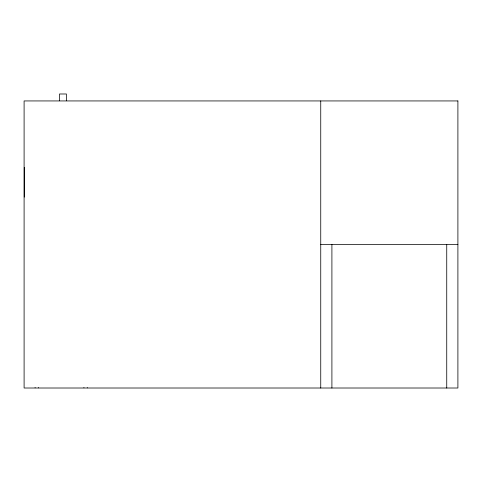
<?xml version="1.0" encoding="UTF-8"?>
<svg xmlns="http://www.w3.org/2000/svg" width="482" height="482" viewBox="0 0 482 482"><rect width="100%" height="100%" fill="white"/><g stroke="black" fill="none" stroke-linecap="round" stroke-linejoin="round"><path stroke-width="0.72" d="M35.132 387.811L35.096 387.564M38.458 387.841L38.415 387.594M83.958 387.811L83.916 387.564M87.284 387.841L87.242 387.594M320.741 244.47L457.9 244.47M446.736 244.47L446.736 388.01M331.905 244.47L331.905 388.01M320.741 100.937L320.741 388.01M66.426 100.756L66.426 93.99L59.491 93.99L59.491 100.756M24.299 167.417L24.299 197.084M457.9 100.937L24.1 100.937L24.1 388.01L457.9 388.01L457.9 100.937"/></g></svg>
